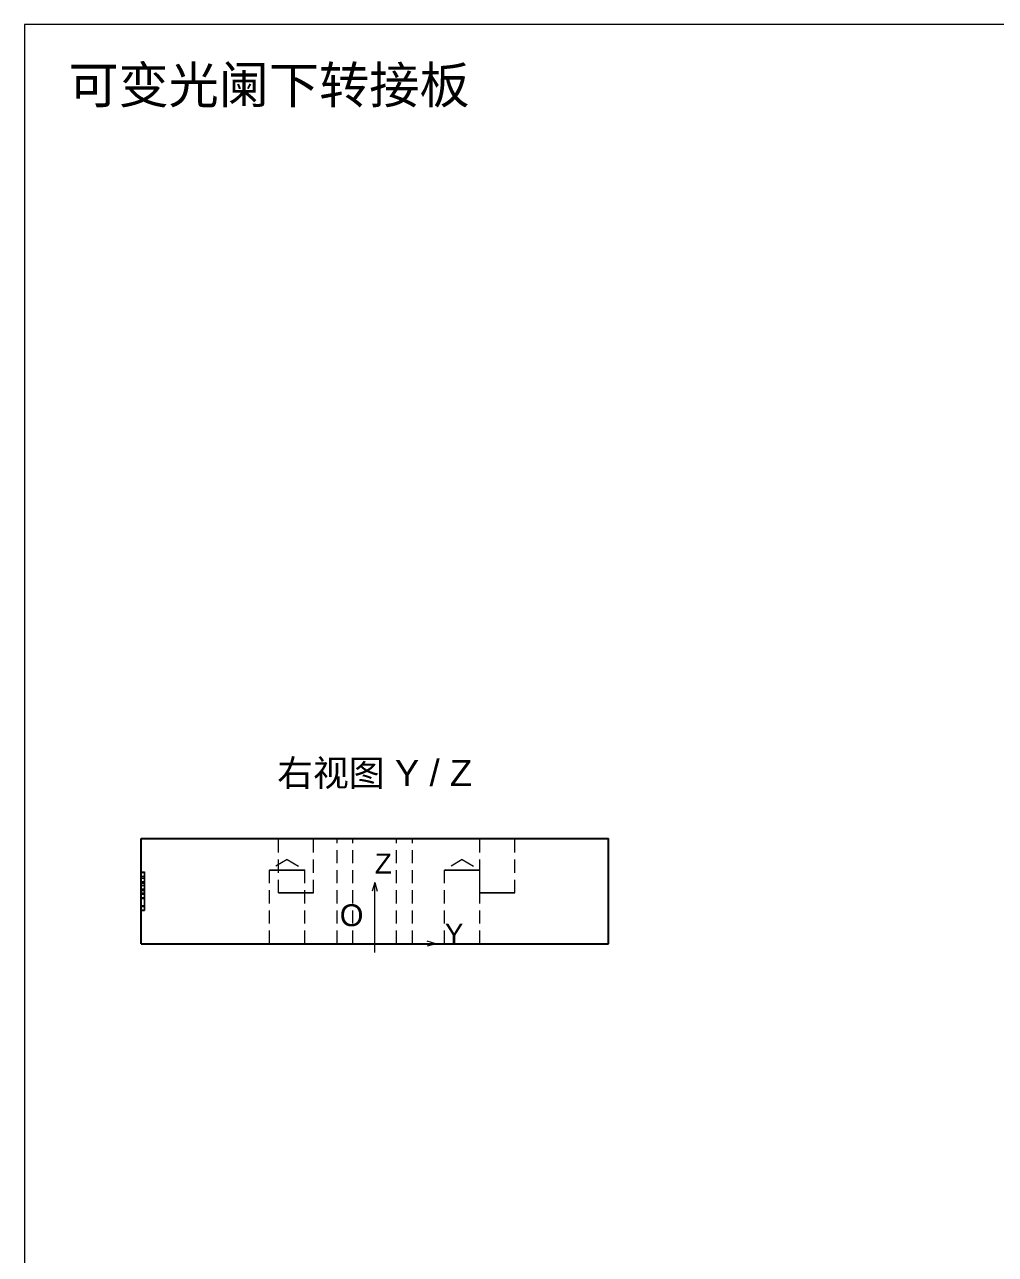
# Paper-space layout '01_三视图' of a CAD drawing. Header units: millimetres. Extents: x 8 to 452, y 8 to 289.
# Drawn here: x 8 to 118.9, y 148.5 to 289 of the extents above; entities that cross this region are included whole.
import ezdxf
from ezdxf.enums import TextEntityAlignment as Align

# ---------------------------------------------------------------- set-up
doc = ezdxf.new("R2010")
doc.units = ezdxf.units.MM
doc.linetypes.add('WP_HIDDEN', pattern=[2.3, 1.5, -0.8])
for name, color, linetype, lineweight in [('ANNOTATIONS', 7, 'CONTINUOUS', 18), ('HIDDEN', 7, 'WP_HIDDEN', 13), ('VISIBLE', 7, 'CONTINUOUS', 25)]:
    doc.layers.add(name, color=color, linetype=linetype, lineweight=lineweight)
doc.styles.add('CJK', font='Arial Unicode.ttf')

psp = doc.layouts.new('01_三视图')

# ---------------------------------------------------------------- linework, layer by layer
at = {"layer": 'ANNOTATIONS'}
for p, q in [((412, 289), (8, 289)), ((8, 289), (8, 8)), ((48, 191), (47.72, 190)), ((48, 184), (48, 191)), ((48, 191), (48.28, 190)), ((48, 183), (48, 185)), ((55, 184), (54, 184.28)), ((47, 184), (49, 184)), ((48, 184), (55, 184)), ((55, 184), (54, 183.72))]:
    psp.add_line(p, q, dxfattribs=at)
at = {"layer": 'HIDDEN'}
for points in [[(41.01, 196), (40.96, 196), (40.81, 196), (40.57, 196), (40.25, 196), (39.87, 196), (39.45, 196), (39, 196), (38.55, 196), (38.13, 196), (37.75, 196), (37.43, 196), (37.19, 196), (37.04, 196), (36.99, 196)], [(36.99, 196), (37, 196), (37.04, 196), (37.1, 196), (37.19, 196), (37.3, 196), (37.43, 196), (37.58, 196), (37.75, 196), (37.93, 196), (38.13, 196), (38.34, 196), (38.55, 196), (38.77, 196), (39, 196)], [(36.99, 189.8), (36.99, 196)], [(39, 196), (39.23, 196), (39.45, 196), (39.66, 196), (39.87, 196), (40.07, 196), (40.25, 196), (40.42, 196), (40.57, 196), (40.7, 196), (40.81, 196), (40.9, 196), (40.96, 196), (41, 196), (41.01, 196)], [(41.01, 189.8), (41.01, 196)], [(52.3, 196), (52.19, 196), (51.87, 196), (51.36, 196), (50.68, 196), (49.87, 196), (48.96, 196), (48, 196), (47.04, 196), (46.13, 196), (45.32, 196), (44.64, 196), (44.13, 196), (43.81, 196), (43.7, 196)], [(43.7, 196), (43.73, 196), (43.81, 196), (43.94, 196), (44.13, 196), (44.36, 196), (44.64, 196), (44.96, 196), (45.32, 196), (45.71, 196), (46.13, 196), (46.58, 196), (47.04, 196), (47.52, 196), (48, 196)], [(43.7, 184), (43.7, 196)], [(50.5, 196), (50.44, 196), (50.25, 196), (49.95, 196), (49.56, 196), (49.08, 196), (48.56, 196), (48, 196), (47.44, 196), (46.92, 196), (46.44, 196), (46.05, 196), (45.75, 196), (45.56, 196), (45.5, 196)], [(45.5, 196), (45.52, 196), (45.56, 196), (45.64, 196), (45.75, 196), (45.88, 196), (46.05, 196), (46.23, 196), (46.44, 196), (46.67, 196), (46.92, 196), (47.17, 196), (47.44, 196), (47.72, 196), (48, 196)], [(45.5, 184), (45.5, 196)], [(48, 196), (48.48, 196), (48.96, 196), (49.42, 196), (49.87, 196), (50.29, 196), (50.68, 196), (51.04, 196), (51.36, 196), (51.64, 196), (51.87, 196), (52.06, 196), (52.19, 196), (52.27, 196), (52.3, 196)], [(48, 196), (48.28, 196), (48.56, 196), (48.83, 196), (49.08, 196), (49.33, 196), (49.56, 196), (49.77, 196), (49.95, 196), (50.12, 196), (50.25, 196), (50.36, 196), (50.44, 196), (50.48, 196), (50.5, 196)], [(50.5, 184), (50.5, 196)], [(52.3, 184), (52.3, 196)], [(64.01, 196), (63.96, 196), (63.81, 196), (63.57, 196), (63.25, 196), (62.87, 196), (62.45, 196), (62, 196), (61.55, 196), (61.13, 196), (60.75, 196), (60.43, 196), (60.19, 196), (60.04, 196), (59.99, 196)], [(59.99, 196), (60, 196), (60.04, 196), (60.1, 196), (60.19, 196), (60.3, 196), (60.43, 196), (60.58, 196), (60.75, 196), (60.93, 196), (61.13, 196), (61.34, 196), (61.55, 196), (61.77, 196), (62, 196)], [(59.99, 189.8), (59.99, 196)], [(62, 196), (62.23, 196), (62.45, 196), (62.66, 196), (62.87, 196), (63.07, 196), (63.25, 196), (63.42, 196), (63.57, 196), (63.7, 196), (63.81, 196), (63.9, 196), (63.96, 196), (64, 196), (64.01, 196)], [(64.01, 189.8), (64.01, 196)], [(38, 193.61), (35.99, 192.4)], [(38, 193.61), (40.01, 192.4)], [(58, 193.61), (55.99, 192.4)], [(58, 193.61), (60.01, 192.4)], [(21.3, 192.05), (21.3, 192.16), (21.3, 192.2)], [(21.3, 192.2), (21.3, 192.16), (21.3, 192.05)], [(21.3, 192.2), (21.7, 192.2)], [(21.3, 192.01), (21.3, 192.11), (21.3, 192.14)], [(21.3, 192.14), (21.3, 192.13), (21.3, 192.08), (21.3, 192.01), (21.3, 191.9)], [(21.3, 191.86), (21.3, 191.99), (21.3, 192.08), (21.3, 192.13), (21.3, 192.14)], [(21.3, 192.14), (21.3, 192.12), (21.3, 192.02), (21.3, 191.87), (21.3, 191.66)], [(21.3, 192.14), (21.7, 192.14)], [(21.3, 192.13), (21.3, 187.87)], [(21.3, 192.01), (21.3, 192.1), (21.3, 192.13)], [(21.3, 188.37), (21.3, 192.13)], [(21.3, 192.13), (21.7, 192.13)], [(21.3, 191.6), (21.3, 191.86), (21.3, 192.05)], [(21.3, 192.05), (21.3, 191.88), (21.3, 191.63)], [(21.3, 191.61), (21.3, 191.84), (21.3, 192.01)], [(21.3, 191.61), (21.3, 191.74), (21.3, 191.85), (21.3, 191.94), (21.3, 192.01)], [(21.3, 191.9), (21.3, 191.76), (21.3, 191.59), (21.3, 191.4), (21.3, 191.19)], [(21.3, 191.09), (21.3, 191.32), (21.3, 191.53), (21.3, 191.71), (21.3, 191.86)], [(21.3, 191.58), (21.3, 191.68), (21.3, 191.72)], [(21.3, 191.72), (21.3, 191.7), (21.3, 191.66), (21.3, 191.59), (21.3, 191.49)], [(21.3, 191.72), (21.7, 191.72)], [(21.3, 191.71), (21.3, 191.69), (21.3, 191.63), (21.3, 191.52), (21.3, 191.37)], [(21.3, 191.71), (21.7, 191.71)], [(21.3, 191.41), (21.3, 191.54), (21.3, 191.64), (21.3, 191.69), (21.3, 191.71)], [(21.3, 191.52), (21.3, 191.6), (21.3, 191.66), (21.3, 191.69), (21.3, 191.7)], [(21.3, 191.7), (21.3, 191.69), (21.3, 191.65), (21.3, 191.59), (21.3, 191.5)], [(21.3, 191.7), (21.7, 191.7)], [(21.3, 191.66), (21.3, 191.49), (21.3, 191.3), (21.3, 190.87), (21.3, 190.38), (21.3, 189.86)], [(21.3, 190.25), (21.3, 191.66)], [(21.3, 191.66), (21.7, 191.66)], [(21.3, 191.66), (21.3, 191.65), (21.3, 191.61), (21.3, 191.55), (21.3, 191.46)], [(21.3, 191.63), (21.3, 191.34), (21.3, 191.03)], [(21.3, 190.98), (21.3, 191.32), (21.3, 191.61)], [(21.3, 190.97), (21.3, 191.3), (21.3, 191.61)], [(21.3, 190.93), (21.3, 191.28), (21.3, 191.6)], [(21.3, 191.05), (21.3, 191.35), (21.3, 191.47), (21.3, 191.58)], [(21.3, 191.07), (21.3, 191.31), (21.3, 191.52)], [(21.3, 191.5), (21.3, 191.38), (21.3, 191.24), (21.3, 191.08), (21.3, 190.89)], [(21.3, 191.49), (21.3, 191.41), (21.3, 191.31), (21.3, 191.04)], [(21.3, 191.49), (21.7, 191.49)], [(21.3, 191.46), (21.3, 191.24), (21.3, 190.97)], [(21.3, 189.97), (21.3, 190.41), (21.3, 190.8), (21.3, 191.14), (21.3, 191.29), (21.3, 191.41)], [(21.3, 191.37), (21.3, 191.26), (21.3, 191.12), (21.3, 190.79), (21.3, 190.4), (21.3, 189.97)], [(21.3, 191.19), (21.3, 190.93), (21.3, 190.63), (21.3, 190.31), (21.3, 189.97)], [(21.3, 191.04), (21.3, 191.09)], [(21.3, 191.09), (21.7, 191.09)], [(21.7, 192.05), (21.7, 192.16), (21.7, 192.2)], [(21.7, 192.2), (21.7, 192.16), (21.7, 192.05)], [(21.7, 191.9), (21.7, 192), (21.7, 192.08), (21.7, 192.13), (21.7, 192.14)], [(21.7, 192.14), (21.7, 192.11), (21.7, 192.01)], [(21.7, 191.66), (21.7, 191.87), (21.7, 192.02), (21.7, 192.11), (21.7, 192.14)], [(21.7, 192.14), (21.7, 192.13), (21.7, 192.07), (21.7, 191.99), (21.7, 191.86)], [(21.7, 187.87), (21.7, 192.13)], [(21.7, 192.13), (21.7, 192.1), (21.7, 192.01)], [(21.7, 192.13), (21.7, 188.37)], [(21.7, 191.63), (21.7, 191.88), (21.7, 192.05)], [(21.7, 192.05), (21.7, 191.86), (21.7, 191.6)], [(21.7, 192.01), (21.7, 191.84), (21.7, 191.61)], [(21.7, 192.01), (21.7, 191.94), (21.7, 191.85), (21.7, 191.74), (21.7, 191.61)], [(21.7, 191.19), (21.7, 191.4), (21.7, 191.59), (21.7, 191.76), (21.7, 191.9)], [(21.7, 191.86), (21.7, 191.71), (21.7, 191.53), (21.7, 191.32), (21.7, 191.09)], [(21.7, 191.49), (21.7, 191.59), (21.7, 191.66), (21.7, 191.7), (21.7, 191.72)], [(21.7, 191.72), (21.7, 191.68), (21.7, 191.58)], [(21.7, 191.37), (21.7, 191.52), (21.7, 191.63), (21.7, 191.69), (21.7, 191.71)], [(21.7, 191.71), (21.7, 191.69), (21.7, 191.64), (21.7, 191.54), (21.7, 191.41)], [(21.7, 191.5), (21.7, 191.59), (21.7, 191.65), (21.7, 191.69), (21.7, 191.7)], [(21.7, 191.7), (21.7, 191.69), (21.7, 191.66), (21.7, 191.6), (21.7, 191.52)], [(21.7, 189.86), (21.7, 190.16), (21.7, 190.44), (21.7, 190.69), (21.7, 190.93), (21.7, 191.14), (21.7, 191.34), (21.7, 191.51), (21.7, 191.66)], [(21.7, 191.66), (21.7, 190.25)], [(21.7, 191.46), (21.7, 191.55), (21.7, 191.61), (21.7, 191.65), (21.7, 191.66)], [(21.7, 191.03), (21.7, 191.34), (21.7, 191.63)], [(21.7, 191.61), (21.7, 191.32), (21.7, 190.98)], [(21.7, 191.61), (21.7, 191.3), (21.7, 190.97)], [(21.7, 191.6), (21.7, 191.28), (21.7, 190.93)], [(21.7, 191.58), (21.7, 191.48), (21.7, 191.35), (21.7, 191.21), (21.7, 191.05)], [(21.7, 191.52), (21.7, 191.31), (21.7, 191.07)], [(21.7, 190.89), (21.7, 191.08), (21.7, 191.24), (21.7, 191.38), (21.7, 191.5)], [(21.7, 191.04), (21.7, 191.19), (21.7, 191.31), (21.7, 191.41), (21.7, 191.49)], [(21.7, 190.97), (21.7, 191.24), (21.7, 191.46)], [(21.7, 191.41), (21.7, 191.3), (21.7, 191.17), (21.7, 191.02), (21.7, 190.85), (21.7, 190.66), (21.7, 190.45), (21.7, 190.22), (21.7, 189.97)], [(21.7, 189.97), (21.7, 190.22), (21.7, 190.45), (21.7, 190.66), (21.7, 190.85), (21.7, 191.01), (21.7, 191.15), (21.7, 191.27), (21.7, 191.37)], [(21.7, 189.97), (21.7, 190.33), (21.7, 190.65), (21.7, 190.94), (21.7, 191.19)], [(21.7, 191.09), (21.7, 191.04)], [(40.01, 192.4), (39.96, 192.4), (39.81, 192.4), (39.57, 192.4), (39.25, 192.4), (38.87, 192.4), (38.45, 192.4), (38, 192.4), (37.55, 192.4), (37.13, 192.4), (36.75, 192.4), (36.43, 192.4), (36.19, 192.4), (36.04, 192.4), (35.99, 192.4)], [(35.99, 192.4), (36, 192.4), (36.04, 192.4), (36.1, 192.4), (36.19, 192.4), (36.3, 192.4), (36.43, 192.4), (36.58, 192.4), (36.75, 192.4), (36.93, 192.4), (37.13, 192.4), (37.34, 192.4), (37.55, 192.4), (37.77, 192.4), (38, 192.4)], [(35.99, 184), (35.99, 192.4)], [(38, 192.4), (38.23, 192.4), (38.45, 192.4), (38.66, 192.4), (38.87, 192.4), (39.07, 192.4), (39.25, 192.4), (39.42, 192.4), (39.57, 192.4), (39.7, 192.4), (39.81, 192.4), (39.9, 192.4), (39.96, 192.4), (40, 192.4), (40.01, 192.4)], [(40.01, 184), (40.01, 192.4)], [(60.01, 192.4), (59.96, 192.4), (59.81, 192.4), (59.57, 192.4), (59.25, 192.4), (58.87, 192.4), (58.45, 192.4), (58, 192.4), (57.55, 192.4), (57.13, 192.4), (56.75, 192.4), (56.43, 192.4), (56.19, 192.4), (56.04, 192.4), (55.99, 192.4)], [(55.99, 192.4), (56, 192.4), (56.04, 192.4), (56.1, 192.4), (56.19, 192.4), (56.3, 192.4), (56.43, 192.4), (56.58, 192.4), (56.75, 192.4), (56.93, 192.4), (57.13, 192.4), (57.34, 192.4), (57.55, 192.4), (57.77, 192.4), (58, 192.4)], [(55.99, 184), (55.99, 192.4)], [(58, 192.4), (58.23, 192.4), (58.45, 192.4), (58.66, 192.4), (58.87, 192.4), (59.07, 192.4), (59.25, 192.4), (59.42, 192.4), (59.57, 192.4), (59.7, 192.4), (59.81, 192.4), (59.9, 192.4), (59.96, 192.4), (60, 192.4), (60.01, 192.4)], [(60.01, 184), (60.01, 192.4)], [(21.3, 190.69), (21.3, 190.86), (21.3, 191.07)], [(21.3, 190.07), (21.3, 190.36), (21.3, 190.62), (21.3, 190.85), (21.3, 191.05)], [(21.3, 191.04), (21.7, 191.04)], [(21.3, 191.03), (21.3, 190.75), (21.3, 190.5)], [(21.3, 189.97), (21.3, 190.26), (21.3, 190.53), (21.3, 190.77), (21.3, 190.98)], [(21.3, 190.2), (21.3, 190.55), (21.3, 190.97)], [(21.3, 190.97), (21.3, 190.58)], [(21.3, 190.89), (21.3, 190.93)], [(21.3, 190.93), (21.7, 190.93)], [(21.3, 190.89), (21.7, 190.89)], [(21.3, 190.38), (21.3, 190.69)], [(21.3, 190.25), (21.3, 190.42), (21.3, 190.54), (21.3, 190.61), (21.3, 190.63)], [(21.3, 190.63), (21.3, 190.6), (21.3, 190.49)], [(21.3, 190.63), (21.7, 190.63)], [(21.3, 190.58), (21.3, 190.43), (21.3, 190.33)], [(21.3, 190.5), (21.3, 190.28), (21.3, 190.1)], [(21.3, 190.49), (21.3, 190.32), (21.3, 190.07)], [(21.3, 190.11), (21.3, 190.38)], [(21.3, 190.33), (21.3, 190.27), (21.3, 190.25)], [(21.3, 189.25), (21.3, 189.54), (21.3, 189.8), (21.3, 190.04), (21.3, 190.25)], [(21.3, 190.25), (21.7, 190.25)], [(21.3, 189.81), (21.3, 189.86), (21.3, 189.95), (21.3, 190.06), (21.3, 190.2)], [(21.3, 190.17), (21.3, 190.16), (21.3, 190.11), (21.3, 190.03), (21.3, 189.92)], [(21.3, 190.17), (21.7, 190.17)], [(21.3, 189.92), (21.3, 190.03), (21.3, 190.11), (21.3, 190.16), (21.3, 190.17)], [(21.3, 189.68), (21.3, 189.92), (21.3, 190.11)], [(21.3, 190.1), (21.3, 189.84)], [(21.3, 190.07), (21.7, 190.07)], [(21.3, 189.97), (21.3, 189.47), (21.3, 189), (21.3, 188.58), (21.3, 188.4), (21.3, 188.24)], [(21.3, 188.76), (21.3, 189.02), (21.3, 189.31), (21.3, 189.63), (21.3, 189.97)], [(21.3, 188.58), (21.3, 188.69), (21.3, 188.82), (21.3, 189.15), (21.3, 189.54), (21.3, 189.97)], [(21.3, 189.97), (21.3, 189.54), (21.3, 189.15), (21.3, 188.82), (21.3, 188.69), (21.3, 188.58)], [(21.3, 189.92), (21.3, 189.78), (21.3, 189.61), (21.3, 189.43), (21.3, 189.22)], [(21.3, 189.25), (21.3, 189.62), (21.3, 189.92)], [(21.3, 189.86), (21.3, 189.39), (21.3, 188.96), (21.3, 188.59), (21.3, 188.28)], [(21.3, 189.84), (21.3, 189.72), (21.3, 189.63)], [(21.3, 189.6), (21.3, 189.81)], [(21.3, 189.81), (21.7, 189.81)], [(21.3, 187.87), (21.3, 189.76)], [(21.3, 189.76), (21.3, 189.74)], [(21.3, 189.76), (21.7, 189.76)], [(21.3, 189.74), (21.3, 189.7), (21.3, 189.63)], [(21.3, 189.74), (21.7, 189.74)], [(21.3, 189.07), (21.3, 189.4), (21.3, 189.68)], [(21.7, 191.07), (21.7, 190.86), (21.7, 190.69)], [(21.7, 191.05), (21.7, 190.86), (21.7, 190.63), (21.7, 190.37), (21.7, 190.07)], [(21.7, 190.5), (21.7, 190.75), (21.7, 191.03)], [(21.7, 190.98), (21.7, 190.77), (21.7, 190.54), (21.7, 190.27), (21.7, 189.97)], [(21.7, 190.97), (21.7, 190.55), (21.7, 190.2)], [(21.7, 190.58), (21.7, 190.97)], [(21.7, 190.93), (21.7, 190.89)], [(21.7, 190.69), (21.7, 190.38)], [(21.7, 190.49), (21.7, 190.6), (21.7, 190.63)], [(21.7, 190.63), (21.7, 190.61), (21.7, 190.54), (21.7, 190.42), (21.7, 190.25)], [(21.7, 190.33), (21.7, 190.43), (21.7, 190.58)], [(21.7, 190.1), (21.7, 190.28), (21.7, 190.5)], [(21.7, 190.07), (21.7, 190.32), (21.7, 190.49)], [(21.7, 190.38), (21.7, 190.11)], [(21.7, 190.25), (21.7, 190.27), (21.7, 190.33)], [(21.7, 190.25), (21.7, 190.04), (21.7, 189.81), (21.7, 189.54), (21.7, 189.25)], [(21.7, 190.2), (21.7, 190.06), (21.7, 189.95), (21.7, 189.86), (21.7, 189.81)], [(21.7, 189.92), (21.7, 190.03), (21.7, 190.11), (21.7, 190.16), (21.7, 190.17)], [(21.7, 190.11), (21.7, 189.92), (21.7, 189.68)], [(21.7, 189.84), (21.7, 190.1)], [(21.7, 189.97), (21.7, 189.61), (21.7, 189.29), (21.7, 189.01), (21.7, 188.76)], [(21.7, 188.24), (21.7, 188.38), (21.7, 188.55), (21.7, 188.73), (21.7, 188.94), (21.7, 189.17), (21.7, 189.41), (21.7, 189.68), (21.7, 189.97)], [(21.7, 189.97), (21.7, 189.72), (21.7, 189.49), (21.7, 189.28), (21.7, 189.1), (21.7, 188.94), (21.7, 188.79), (21.7, 188.67), (21.7, 188.58)], [(21.7, 188.58), (21.7, 188.68), (21.7, 188.8), (21.7, 188.94), (21.7, 189.1), (21.7, 189.29), (21.7, 189.49), (21.7, 189.72), (21.7, 189.97)], [(21.7, 189.22), (21.7, 189.43), (21.7, 189.62), (21.7, 189.78), (21.7, 189.92)], [(21.7, 189.92), (21.7, 189.62), (21.7, 189.25)], [(21.7, 188.28), (21.7, 188.56), (21.7, 188.92), (21.7, 189.35), (21.7, 189.86)], [(21.7, 189.63), (21.7, 189.71), (21.7, 189.84)], [(21.7, 189.81), (21.7, 189.6)], [(21.7, 189.74), (21.7, 189.76)], [(21.7, 189.76), (21.7, 187.87)], [(21.7, 189.63), (21.7, 189.7), (21.7, 189.74)], [(21.7, 189.68), (21.7, 189.4), (21.7, 189.07)], [(41.01, 189.8), (40.96, 189.8), (40.81, 189.8), (40.57, 189.8), (40.25, 189.8), (39.87, 189.8), (39.45, 189.8), (39, 189.8), (38.55, 189.8), (38.13, 189.8), (37.75, 189.8), (37.43, 189.8), (37.19, 189.8), (37.04, 189.8), (36.99, 189.8)], [(36.99, 189.8), (37, 189.8), (37.04, 189.8), (37.1, 189.8), (37.19, 189.8), (37.3, 189.8), (37.43, 189.8), (37.58, 189.8), (37.75, 189.8), (37.93, 189.8), (38.13, 189.8), (38.34, 189.8), (38.55, 189.8), (38.77, 189.8), (39, 189.8)], [(39, 189.8), (39.23, 189.8), (39.45, 189.8), (39.66, 189.8), (39.87, 189.8), (40.07, 189.8), (40.25, 189.8), (40.42, 189.8), (40.57, 189.8), (40.7, 189.8), (40.81, 189.8), (40.9, 189.8), (40.96, 189.8), (41, 189.8), (41.01, 189.8)], [(64.01, 189.8), (63.96, 189.8), (63.81, 189.8), (63.57, 189.8), (63.25, 189.8), (62.87, 189.8), (62.45, 189.8), (62, 189.8), (61.55, 189.8), (61.13, 189.8), (60.75, 189.8), (60.43, 189.8), (60.19, 189.8), (60.04, 189.8), (59.99, 189.8)], [(59.99, 189.8), (60, 189.8), (60.04, 189.8), (60.1, 189.8), (60.19, 189.8), (60.3, 189.8), (60.43, 189.8), (60.58, 189.8), (60.75, 189.8), (60.93, 189.8), (61.13, 189.8), (61.34, 189.8), (61.55, 189.8), (61.77, 189.8), (62, 189.8)], [(62, 189.8), (62.23, 189.8), (62.45, 189.8), (62.66, 189.8), (62.87, 189.8), (63.07, 189.8), (63.25, 189.8), (63.42, 189.8), (63.57, 189.8), (63.7, 189.8), (63.81, 189.8), (63.9, 189.8), (63.96, 189.8), (64, 189.8), (64.01, 189.8)], [(21.3, 189.67), (21.3, 189.15)], [(21.3, 189.67), (21.7, 189.67)], [(21.3, 189.63), (21.3, 189.52), (21.3, 189.34)], [(21.3, 189.63), (21.3, 189.52), (21.3, 189.38)], [(21.3, 189.03), (21.3, 189.34), (21.3, 189.6)], [(21.3, 189.38), (21.3, 189.22), (21.3, 189.03)], [(21.3, 189.34), (21.3, 189.23), (21.3, 189.09), (21.3, 188.76)], [(21.3, 188.76), (21.3, 189), (21.3, 189.29)], [(21.3, 189.29), (21.3, 189.24)], [(21.3, 189.29), (21.7, 189.29)], [(21.3, 188.51), (21.3, 188.87), (21.3, 189.25)], [(21.3, 188.73), (21.3, 189.25)], [(21.3, 189.24), (21.3, 188.84), (21.3, 188.47)], [(21.3, 189.24), (21.7, 189.24)], [(21.3, 189.22), (21.3, 189.01), (21.3, 188.81), (21.3, 188.64), (21.3, 188.5)], [(21.3, 189.15), (21.7, 189.15)], [(21.3, 188.43), (21.3, 188.74), (21.3, 189.07)], [(21.3, 187.87), (21.3, 189.03)], [(21.3, 189.03), (21.3, 188.66)], [(21.3, 188.05), (21.3, 188.19), (21.3, 188.36), (21.3, 188.55), (21.3, 188.76)], [(21.3, 188.76), (21.3, 187.87)], [(21.3, 188.43), (21.3, 188.58), (21.3, 188.76)], [(21.3, 188.36), (21.3, 188.52), (21.3, 188.73)], [(21.3, 188.66), (21.3, 188.51), (21.3, 188.4)], [(21.3, 188.23), (21.3, 188.25), (21.3, 188.32), (21.3, 188.43), (21.3, 188.58)], [(21.3, 188.58), (21.3, 188.43), (21.3, 188.32), (21.3, 188.25), (21.3, 188.23)], [(21.3, 187.98), (21.3, 188.08), (21.3, 188.21), (21.3, 188.51)], [(21.3, 188.5), (21.3, 188.38), (21.3, 188.3), (21.3, 188.25), (21.3, 188.23)], [(21.3, 188.47), (21.3, 188.32), (21.3, 188.18), (21.3, 188.06), (21.3, 187.97)], [(21.3, 187.97), (21.3, 188.17), (21.3, 188.43)], [(21.3, 188.31), (21.3, 188.34), (21.3, 188.43)], [(21.3, 188.4), (21.3, 188.33), (21.3, 188.31)], [(21.3, 187.87), (21.3, 188.37)], [(21.3, 188.37), (21.7, 188.37)], [(21.3, 188.23), (21.3, 188.26), (21.3, 188.36)], [(21.3, 188.31), (21.7, 188.31)], [(21.3, 188.28), (21.3, 188.07), (21.3, 187.92), (21.3, 187.83), (21.3, 187.8)], [(21.7, 189.15), (21.7, 189.67)], [(21.7, 189.34), (21.7, 189.52), (21.7, 189.63)], [(21.7, 189.38), (21.7, 189.51), (21.7, 189.63)], [(21.7, 189.6), (21.7, 189.34), (21.7, 189.03)], [(21.7, 189.03), (21.7, 189.22), (21.7, 189.38)], [(21.7, 188.76), (21.7, 188.94), (21.7, 189.1), (21.7, 189.23), (21.7, 189.34)], [(21.7, 189.29), (21.7, 189), (21.7, 188.76)], [(21.7, 189.24), (21.7, 189.29)], [(21.7, 189.25), (21.7, 188.87), (21.7, 188.51)], [(21.7, 189.25), (21.7, 188.73)], [(21.7, 188.47), (21.7, 188.84), (21.7, 189.24)], [(21.7, 188.5), (21.7, 188.64), (21.7, 188.81), (21.7, 189), (21.7, 189.22)], [(21.7, 189.07), (21.7, 188.43)], [(21.7, 189.03), (21.7, 187.87)], [(21.7, 188.66), (21.7, 189.03)], [(21.7, 188.76), (21.7, 188.55), (21.7, 188.35), (21.7, 188.19), (21.7, 188.05)], [(21.7, 187.87), (21.7, 188.76)], [(21.7, 188.76), (21.7, 188.58), (21.7, 188.43)], [(21.7, 188.73), (21.7, 188.52), (21.7, 188.36)], [(21.7, 188.4), (21.7, 188.51), (21.7, 188.66)], [(21.7, 188.58), (21.7, 188.42), (21.7, 188.32), (21.7, 188.25), (21.7, 188.23)], [(21.7, 188.23), (21.7, 188.25), (21.7, 188.32), (21.7, 188.43), (21.7, 188.58)], [(21.7, 188.51), (21.7, 188.35), (21.7, 188.21), (21.7, 188.08), (21.7, 187.98)], [(21.7, 188.23), (21.7, 188.25), (21.7, 188.3), (21.7, 188.38), (21.7, 188.5)], [(21.7, 187.97), (21.7, 188.06), (21.7, 188.18), (21.7, 188.32), (21.7, 188.47)], [(21.7, 188.43), (21.7, 188.34), (21.7, 188.31)], [(21.7, 188.43), (21.7, 188.17), (21.7, 187.97)], [(21.7, 188.31), (21.7, 188.33), (21.7, 188.4)], [(21.7, 188.37), (21.7, 187.87)], [(21.7, 188.36), (21.7, 188.26), (21.7, 188.23)], [(21.7, 187.8), (21.7, 187.83), (21.7, 187.92), (21.7, 188.07), (21.7, 188.28)], [(21.3, 188.24), (21.3, 188.05), (21.3, 187.91), (21.3, 187.83), (21.3, 187.8)], [(21.3, 188.23), (21.7, 188.23)], [(21.3, 187.8), (21.3, 187.82), (21.3, 187.86), (21.3, 187.94), (21.3, 188.05)], [(21.3, 187.8), (21.3, 187.81), (21.3, 187.85), (21.3, 187.9), (21.3, 187.98)], [(21.3, 187.97), (21.3, 187.89), (21.3, 187.84), (21.3, 187.81), (21.3, 187.8)], [(21.3, 187.8), (21.3, 187.81), (21.3, 187.84), (21.3, 187.89), (21.3, 187.97)], [(21.3, 187.87), (21.7, 187.87)], [(21.3, 187.8), (21.7, 187.8)], [(21.7, 187.8), (21.7, 187.83), (21.7, 187.91), (21.7, 188.05), (21.7, 188.24)], [(21.7, 188.05), (21.7, 187.94), (21.7, 187.86), (21.7, 187.82), (21.7, 187.8)], [(21.7, 187.98), (21.7, 187.9), (21.7, 187.85), (21.7, 187.81), (21.7, 187.8)], [(21.7, 187.97), (21.7, 187.89), (21.7, 187.84), (21.7, 187.81), (21.7, 187.8)], [(21.7, 187.8), (21.7, 187.81), (21.7, 187.84), (21.7, 187.89), (21.7, 187.97)], [(40.01, 184), (39.96, 184), (39.81, 184), (39.57, 184), (39.25, 184), (38.87, 184), (38.45, 184), (38, 184), (37.55, 184), (37.13, 184), (36.75, 184), (36.43, 184), (36.19, 184), (36.04, 184), (35.99, 184)], [(35.99, 184), (36, 184), (36.04, 184), (36.1, 184), (36.19, 184), (36.3, 184), (36.43, 184), (36.58, 184), (36.75, 184), (36.93, 184), (37.13, 184), (37.34, 184), (37.55, 184), (37.77, 184), (38, 184)], [(38, 184), (38.23, 184), (38.45, 184), (38.66, 184), (38.87, 184), (39.07, 184), (39.25, 184), (39.42, 184), (39.57, 184), (39.7, 184), (39.81, 184), (39.9, 184), (39.96, 184), (40, 184), (40.01, 184)], [(52.3, 184), (52.19, 184), (51.87, 184), (51.36, 184), (50.68, 184), (49.87, 184), (48.96, 184), (48, 184), (47.04, 184), (46.13, 184), (45.32, 184), (44.64, 184), (44.13, 184), (43.81, 184), (43.7, 184)], [(43.7, 184), (43.73, 184), (43.81, 184), (43.94, 184), (44.13, 184), (44.36, 184), (44.64, 184), (44.96, 184), (45.32, 184), (45.71, 184), (46.13, 184), (46.58, 184), (47.04, 184), (47.52, 184), (48, 184)], [(50.5, 184), (50.44, 184), (50.25, 184), (49.95, 184), (49.56, 184), (49.08, 184), (48.56, 184), (48, 184), (47.44, 184), (46.92, 184), (46.44, 184), (46.05, 184), (45.75, 184), (45.56, 184), (45.5, 184)], [(45.5, 184), (45.52, 184), (45.56, 184), (45.64, 184), (45.75, 184), (45.88, 184), (46.05, 184), (46.23, 184), (46.44, 184), (46.67, 184), (46.92, 184), (47.17, 184), (47.44, 184), (47.72, 184), (48, 184)], [(48, 184), (48.48, 184), (48.96, 184), (49.42, 184), (49.87, 184), (50.29, 184), (50.68, 184), (51.04, 184), (51.36, 184), (51.64, 184), (51.87, 184), (52.06, 184), (52.19, 184), (52.27, 184), (52.3, 184)], [(48, 184), (48.28, 184), (48.56, 184), (48.83, 184), (49.08, 184), (49.33, 184), (49.56, 184), (49.77, 184), (49.95, 184), (50.12, 184), (50.25, 184), (50.36, 184), (50.44, 184), (50.48, 184), (50.5, 184)], [(60.01, 184), (59.96, 184), (59.81, 184), (59.57, 184), (59.25, 184), (58.87, 184), (58.45, 184), (58, 184), (57.55, 184), (57.13, 184), (56.75, 184), (56.43, 184), (56.19, 184), (56.04, 184), (55.99, 184)], [(55.99, 184), (56, 184), (56.04, 184), (56.1, 184), (56.19, 184), (56.3, 184), (56.43, 184), (56.58, 184), (56.75, 184), (56.93, 184), (57.13, 184), (57.34, 184), (57.55, 184), (57.77, 184), (58, 184)], [(58, 184), (58.23, 184), (58.45, 184), (58.66, 184), (58.87, 184), (59.07, 184), (59.25, 184), (59.42, 184), (59.57, 184), (59.7, 184), (59.81, 184), (59.9, 184), (59.96, 184), (60, 184), (60.01, 184)]]:
    psp.add_lwpolyline(points, dxfattribs=at)
at = {"layer": 'VISIBLE'}
for points in [[(21.3, 184), (21.3, 196)], [(21.3, 196), (74.7, 196)], [(74.7, 184), (74.7, 196)], [(21.3, 184), (74.7, 184)]]:
    psp.add_lwpolyline(points, dxfattribs=at)

# ---------------------------------------------------------------- texts
at = {"layer": 'ANNOTATIONS', "style": 'CJK'}
for s, height, p in [('可变光阑下转接板', 4.2, (13, 280)), ('Z', 2.3, (48, 192)), ('O', 2.5, (44, 186)), ('Y', 2.3, (56, 184))]:
    psp.add_text(s, height=height, dxfattribs=at).set_placement(p)
psp.add_text('右视图 Y / Z', height=3, dxfattribs=at).set_placement((48, 202), align=Align.CENTER)

doc.saveas('drawing.dxf')
